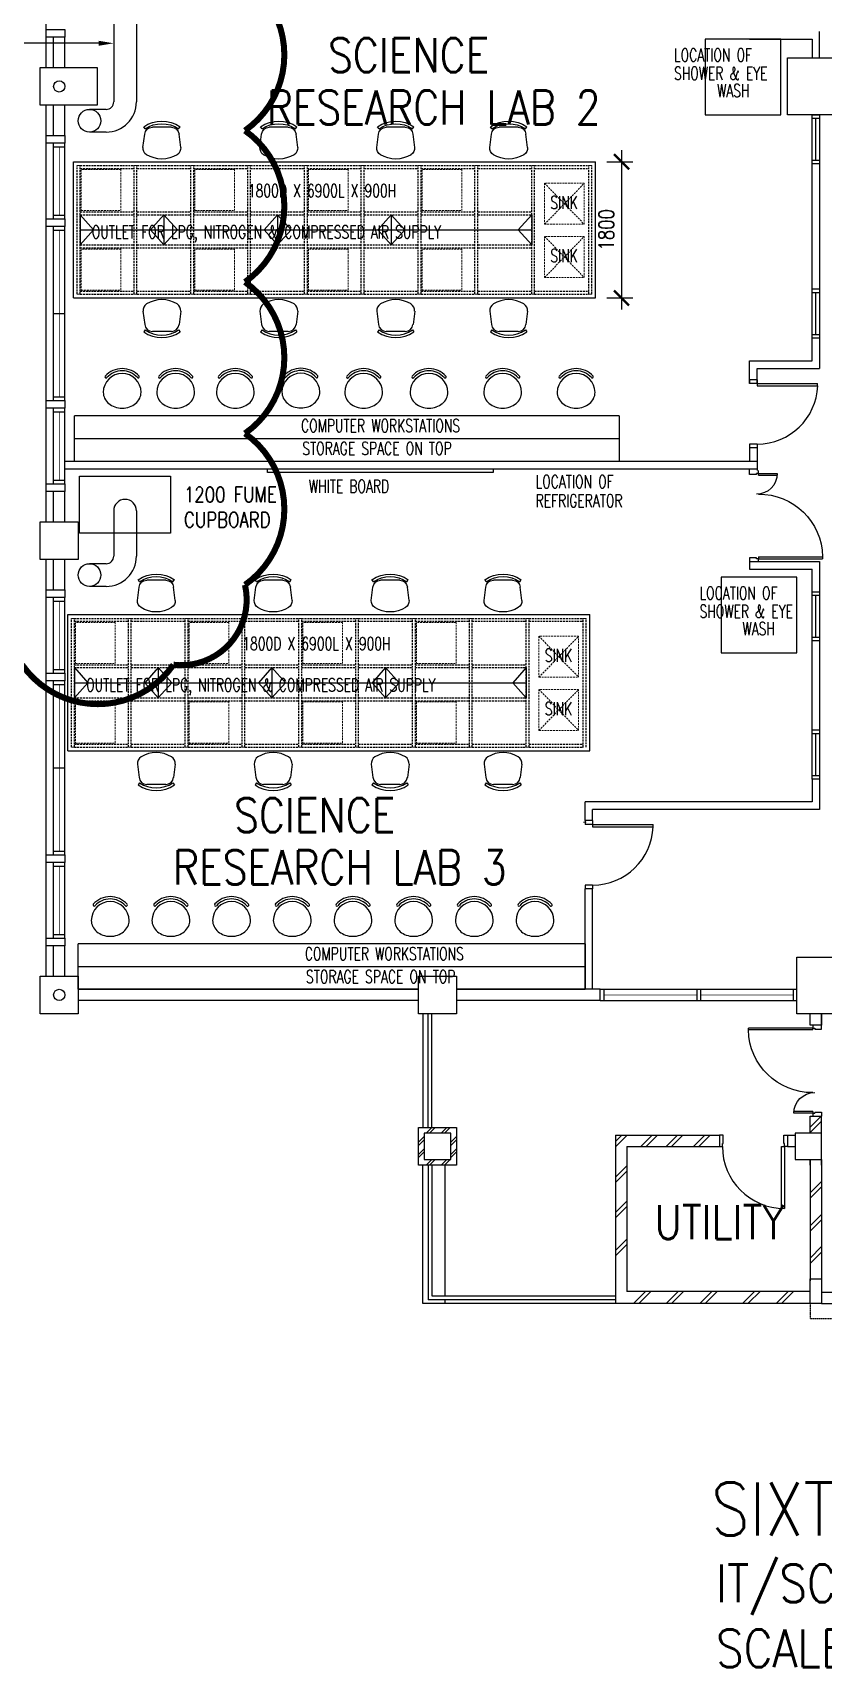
# Model space of a CAD drawing. Extents: x 2687779 to 2997471, y -863049 to -631414.
# Drawn here: x 2756865 to 2767315, y -702488 to -680899 of the extents above; entities that cross this region are included whole.
import ezdxf

# ---------------------------------------------------------------- set-up
doc = ezdxf.new("R2010")
doc.units = 0
doc.header["$LTSCALE"] = 10
doc.header["$MEASUREMENT"] = 0
doc.header["$PDMODE"] = 34
doc.linetypes.add('HIDDEN', pattern=[0.375, 0.25, -0.125])
doc.linetypes.add('HIDDEN2', pattern=[0.1875, 0.125, -0.0625])
doc.layers.get('0').update_dxf_attribs({"linetype": 'CONTINUOUS'})
doc.layers.get('DEFPOINTS').update_dxf_attribs({"linetype": 'CONTINUOUS'})
for name, color, linetype in [('BO', 7, 'CONTINUOUS'), ('COL', 3, 'CONTINUOUS'), ('DOOR', 5, 'CONTINUOUS'), ('DR', 7, 'CONTINUOUS'), ('extension', 1, 'CONTINUOUS'), ('FURN', 1, 'CONTINUOUS'), ('FURN1', 7, 'CONTINUOUS'), ('H', 1, 'CONTINUOUS'), ('hatch', 7, 'CONTINUOUS'), ('LINE', 7, 'CONTINUOUS'), ('partition', 7, 'CONTINUOUS'), ('rail', 1, 'CONTINUOUS'), ('RISERFUME', 1, 'CONTINUOUS'), ('RWDP', 145, 'CONTINUOUS'), ('stair', 7, 'CONTINUOUS'), ('T50', 3, 'CONTINUOUS'), ('WALL', 2, 'CONTINUOUS'), ('WIN', 5, 'CONTINUOUS')]:
    doc.layers.add(name, color=color, linetype=linetype)
doc.styles.add('DIMTEXT', font='romans.shx', dxfattribs={"width": 0.8, "height": 400})
doc.styles.add('ROMANS', font='romans.shx', dxfattribs={"width": 0.8, "height": 100})
doc.styles.get("Standard").update_dxf_attribs({"font": 'ROMANS.SHX'})
doc.dimstyles.new('STANDARD$0', dxfattribs={"dimscale": 0, "dimtxt": 8, "dimasz": 6, "dimexe": 1, "dimexo": 1, "dimgap": 3, "dimtad": 1, "dimdec": 0, "dimlfac": -1, "dimrnd": 1, "dimzin": 0, "dimdsep": 46, "dimtxsty": 'Standard', "dimcen": 0, "dimclrd": 5, "dimclre": 250, "dimadec": 0, "dimazin": 0, "dimtfac": 1, "dimtdec": 4, "dimtofl": 0, "dimtmove": 0, "dimatfit": 3, "dimfxl": 1, "dimtolj": 1, "dimtzin": 0, "dimarcsym": 0})

# ---------------------------------------------------------------- blocks, each defined once
blk = doc.blocks.new('FG')
at = {"layer": 'LINE', "linetype": 'Continuous'}
for points in [[(0, 0), (50, 0), (50, 100), (0, 100)], [(600, 0), (650, 0), (650, 100), (600, 100)]]:
    blk.add_lwpolyline(points, close=True, dxfattribs=at)
at = {"layer": 'LINE', "color": 5, "linetype": 'Continuous'}
for points in [[(600, 100), (50, 100)], [(50, 0), (600, 0)]]:
    blk.add_lwpolyline(points, dxfattribs=at)
at = {"layer": 'LINE', "color": 1, "linetype": 'Continuous'}
blk.add_lwpolyline([(50, 50), (600, 50)], dxfattribs=at)
blk = doc.blocks.new('D1200')
at = {"layer": 'DR', "color": 7}
for p, q in [((37, 115), (37, 965)), ((62, 115), (62, 965)), ((1138, 115), (1138, 364)), ((1163, 115), (1163, 365)), ((0, 115), (37, 115)), ((37, 115), (37, 90)), ((62, 115), (37, 115)), ((37, 90), (50, 90)), ((50, 90), (50, 0)), ((1138, 115), (1163, 115)), ((1150, 90), (1150, 0)), ((1150, 90), (1163, 90)), ((1163, 115), (1163, 90)), ((1163, 115), (1200, 115))]:
    blk.add_line(p, q, dxfattribs=at)
blk.add_arc((1163, 90), 275, 90, 180, dxfattribs=at)
at = {"layer": 'WIN', "color": 7}
for p, q in [((62, 965), (37, 965)), ((62, 965), (62, 965)), ((50, 0), (0, 0)), ((1150, 0), (1200, 0))]:
    blk.add_line(p, q, dxfattribs=at)
blk.add_arc((50, 125), 840, 359.3227, 89.147, dxfattribs=at)
blk = doc.blocks.new('D900')
at = {"layer": 'DOOR', "color": 7}
for p, q in [((50, 100), (50, 899)), ((80, 899), (50, 899)), ((80, 100), (80, 899)), ((0, 100), (0, 0)), ((0, 100), (50, 100)), ((0, 0), (50, 0)), ((50, 100), (50, 0)), ((50, 100), (80, 100)), ((850, 100), (850, 0)), ((850, 100), (900, 100)), ((850, 0), (900, 0)), ((900, 100), (900, 0))]:
    blk.add_line(p, q, dxfattribs=at)
blk.add_arc((50, 100), 800, 0, 87.8509, dxfattribs=at)
blk = doc.blocks.new('DR-900-B')
at = {"layer": 'DR'}
for p, q in [((0, 900), (-150, 900)), ((-150, 900), (-150, 860)), ((0, 850), (0, 900)), ((-150, 860), (-110, 860)), ((-110, 860), (-110, 850)), ((-110, 850), (0, 850)), ((-150, 40), (-970, 40)), ((-969, 80), (-150, 80)), ((-150, 80), (-150, 40)), ((-150, 40), (-110, 40)), ((-150, 0), (-150, 40)), ((0, 0), (-150, 0)), ((-110, 50), (0, 50)), ((-110, 40), (-110, 50)), ((0, 50), (0, 0))]:
    blk.add_line(p, q, dxfattribs=at)
blk.add_arc((-150, 40), 820, 90, 180, dxfattribs=at)
blk = doc.blocks.new('_ARCHTICK')
at = {"color": 0, "linetype": 'ByBlock', "const_width": 0.15}
blk.add_lwpolyline([(-0.5, -0.5), (0.5, 0.5)], dxfattribs=at)
blk = doc.blocks.new('*D414')
at = {"layer": 'DEFPOINTS', "color": 0, "linetype": 'Continuous', "transparency": 16777216}
for p in [(2764304, -682603), (2764304, -684403), (2764648, -684403)]:
    blk.add_point(p, dxfattribs=at)
at = {"layer": 'FURN', "color": 7, "linetype": 'Continuous', "lineweight": -2, "transparency": 16777216}
for p, q in [((2764454, -682603), (2764798, -682603)), ((2764648, -682453), (2764648, -684553)), ((2764454, -684403), (2764798, -684403))]:
    blk.add_line(p, q, dxfattribs=at)
at = {"layer": 'FURN', "color": 7, "linetype": 'Continuous', "lineweight": -2, "transparency": 16777216, "xscale": 200, "yscale": 200, "zscale": 200}
for p, rotation in [((2764648, -682603), 90), ((2764648, -684403), 270)]:
    blk.add_blockref('_ARCHTICK', p, dxfattribs=dict(at, rotation=rotation))
at = {"layer": 'FURN', "color": 7, "linetype": 'Continuous', "transparency": 16777216, "insert": (2764448, -683503), "char_height": 200, "attachment_point": 5, "rotation": 90, "style": 'ROMANS'}
blk.add_mtext('\\A1;1800', dxfattribs=at)
blk = doc.blocks.new('CHAIR11')
at = {"layer": 'FURN', "color": 1}
for p, q in [((-676, 492), (-653, 318)), ((-176, 492), (-198, 318)), ((-647, 246), (-666, 218)), ((-300, 225), (-552, 225)), ((-205, 246), (-186, 218))]:
    blk.add_line(p, q, dxfattribs=at)
for centre, radius, start, end in [((-574, 501), 102, 121.593, 184.9697), ((-426, 260), 385, 58.407, 121.593), ((-278, 501), 102, 355.0303, 58.407), ((-426, 569), 425, 235.6197, 304.3803), ((-552, 327), 102, 184.9697, 270), ((-426, 569), 391, 235.6197, 304.3803), ((-300, 327), 102, 270, 355.0303)]:
    blk.add_arc(centre, radius, start, end, dxfattribs=at)
blk = doc.blocks.new('CHAIR10')
at = {"layer": 'FURN1', "color": 1}
for centre, radius, start, end in [((-487, 712), 252, 140.136, 160.9198), ((-515, 735), 216, 116.3827, 140.136), ((-533, 772), 175, 90, 116.3827), ((-533, 697), 250, 270, 90), ((-328, 909), 15, 48.1599, 228.1599), ((-518, 697), 270, 311.8401, 48.1599), ((-518, 697), 300, 311.8401, 48.1599), ((-443, 697), 299, 160.9198, 180), ((-443, 697), 299, 180, 199.0802), ((-487, 682), 252, 199.0802, 219.864), ((-515, 658), 216, 219.864, 243.6173), ((-533, 622), 175, 243.6173, 270), ((-328, 485), 15, 131.8401, 311.8401)]:
    blk.add_arc(centre, radius, start, end, dxfattribs=at)

msp = doc.modelspace()

# ---------------------------------------------------------------- linework, layer by layer
at = {"color": 9}
for p, q in [((2757041.3, -681358.2), (2757041.3, -675858.2)), ((2757041.3, -687358.2), (2757041.3, -681858.2)), ((2757041.3, -693358.2), (2757041.3, -687858.2))]:
    msp.add_line(p, q, dxfattribs=at)
at = {"linetype": 'Continuous'}
for p, q in [((2766341.3, -680983.2), (2767166.3, -680983.2)), ((2766341.3, -685233.2), (2767166.3, -685233.2)), ((2766341.3, -685533.2), (2766341.3, -685233.2)), ((2766441.3, -685333.2), (2767266.3, -685333.2)), ((2766441.3, -685533.2), (2766441.3, -685333.2)), ((2766341.3, -687883.2), (2767266.3, -687883.2)), ((2766341.3, -687883.2), (2766341.3, -687983.2)), ((2766341.3, -687983.2), (2767166.3, -687983.2)), ((2764641.3, -697683.2), (2762023.3, -697683.2))]:
    msp.add_line(p, q, dxfattribs=at)
at = {"color": 153}
for p, q in [((2762316.3, -697583.2), (2762316.3, -695858.2)), ((2762316.3, -697683.2), (2762316.3, -697633.2))]:
    msp.add_line(p, q, dxfattribs=at)
at = {"layer": 'COL'}
for points in [[(2766841.3, -681233.2), (2767591.3, -681233.2), (2767591.3, -681983.2), (2766841.3, -681983.2)], [(2756966.3, -681358.2), (2757716.3, -681358.2), (2757716.3, -681858.2), (2756966.3, -681858.2)], [(2756966.3, -687358.2), (2757466.3, -687358.2), (2757466.3, -687858.2), (2756966.3, -687858.2)], [(2766966.3, -693108.2), (2767466.3, -693108.2), (2767466.3, -693858.2), (2766966.3, -693858.2)], [(2756966.3, -693358.2), (2757466.3, -693358.2), (2757466.3, -693858.2), (2756966.3, -693858.2)], [(2761966.3, -693358.2), (2762466.3, -693358.2), (2762466.3, -693858.2), (2761966.3, -693858.2)], [(2762391.3, -695433.2), (2762041.3, -695433.2), (2762041.3, -695783.2), (2762391.3, -695783.2)], [(2767291.3, -695433.2), (2766941.3, -695433.2), (2766941.3, -695783.2), (2767291.3, -695783.2)], [(2767141.3, -697358.2), (2767291.3, -697358.2), (2767291.3, -697683.2), (2767141.3, -697683.2)]]:
    msp.add_lwpolyline(points, close=True, dxfattribs=at)
at = {"layer": 'COL', "color": 2}
msp.add_lwpolyline([(2761966.3, -695358.2), (2762466.3, -695358.2), (2762466.3, -695858.2), (2761966.3, -695858.2)], close=True, dxfattribs=at)
at = {"layer": 'DR'}
for p, q in [((2767166.3, -690758.2), (2767166.3, -691058.2)), ((2767266.3, -690758.2), (2767266.3, -691158.2)), ((2767166.3, -691058.2), (2764166.3, -691058.2)), ((2767266.3, -691158.2), (2764266.3, -691158.2))]:
    msp.add_line(p, q, dxfattribs=at)
at = {"layer": 'extension', "linetype": 'HIDDEN'}
for p, q in [((2767141.3, -697683.2), (2767141.3, -697883.2)), ((2767141.3, -697883.2), (2774685.5, -697883.2))]:
    msp.add_line(p, q, dxfattribs=at)
at = {"layer": 'FURN', "color": 10, "linetype": 'Continuous'}
for p, q in [((2757936, -680375.1), (2757936, -681812.1)), ((2758236, -680375.1), (2758236, -681812.1, 0)), ((2757736, -681039, 0), (2754544, -681039, 0)), ((2757836, -681912.1), (2757616.3, -681912.1)), ((2757836, -682212.1, 0), (2757616.3, -682212.1))]:
    msp.add_line(p, q, dxfattribs=at)
at = {"layer": 'FURN', "linetype": 'Continuous'}
for p, q in [((2766753.8, -680983.2), (2765753.8, -680983.2)), ((2765753.8, -680983.2), (2765753.8, -681983.2)), ((2766753.8, -681983.2), (2766753.8, -680983.2)), ((2765753.8, -681983.2), (2766753.8, -681983.2)), ((2757492, -683303.1), (2757670.2, -683503.1)), ((2757492, -683303.1), (2757492, -683703.1)), ((2757492, -683703.1), (2757670.2, -683503.1)), ((2757492, -683503.1), (2763462, -683503.1)), ((2758599.5, -683303.1), (2758421.2, -683503.1)), ((2758599.5, -683703.1), (2758421.2, -683503.1)), ((2758599.5, -683303.1), (2758777.8, -683503.1)), ((2758599.5, -683303.1), (2758599.5, -683703.1)), ((2758599.5, -683703.1), (2758777.8, -683503.1)), ((2760101.5, -683303.1), (2759923.2, -683503.1)), ((2760101.5, -683703.1), (2759923.2, -683503.1)), ((2760101.5, -683303.1), (2760279.8, -683503.1)), ((2760101.5, -683303.1), (2760101.5, -683703.1)), ((2760101.5, -683703.1), (2760279.8, -683503.1)), ((2761603.5, -683303.1), (2761425.2, -683503.1)), ((2761603.5, -683703.1), (2761425.2, -683503.1)), ((2761603.5, -683303.1), (2761781.8, -683503.1)), ((2761603.5, -683303.1), (2761603.5, -683703.1)), ((2761603.5, -683703.1), (2761781.8, -683503.1)), ((2763462, -683303.1), (2763283.8, -683503.1)), ((2763462, -683703.1), (2763283.8, -683503.1)), ((2763462, -683303.1), (2763462, -683703.1)), ((2758616.3, -685958.2), (2757416.3, -685958.2)), ((2757416.3, -686558.2), (2757416.3, -685958.2)), ((2759816.3, -685958.2), (2758616.3, -685958.2)), ((2761016.3, -685958.2), (2759816.3, -685958.2)), ((2762216.3, -685958.2), (2761016.3, -685958.2)), ((2763416.3, -685958.2), (2762216.3, -685958.2)), ((2764616.3, -685958.2), (2763416.3, -685958.2)), ((2764616.3, -685958.2), (2764616.3, -686558.2)), ((2757416.3, -686258.2), (2764616.3, -686258.2)), ((2757416.3, -686558.2), (2758616.3, -686558.2)), ((2758616.3, -686558.2), (2759816.3, -686558.2)), ((2759816.3, -686558.2), (2761016.3, -686558.2)), ((2761016.3, -686558.2), (2762216.3, -686558.2)), ((2762216.3, -686558.2), (2763416.3, -686558.2)), ((2763416.3, -686558.2), (2764616.3, -686558.2)), ((2766966.3, -688089.2), (2765966.3, -688089.2)), ((2765966.3, -688089.2), (2765966.3, -689089.2)), ((2766966.3, -689089.2), (2766966.3, -688089.2)), ((2765966.3, -689089.2), (2766966.3, -689089.2)), ((2757417.8, -689285.1), (2757596, -689485.1)), ((2757417.8, -689285.1), (2757417.8, -689685.1)), ((2758525.3, -689285.1), (2758347, -689485.1)), ((2758525.3, -689285.1), (2758703.5, -689485.1)), ((2758525.3, -689285.1), (2758525.3, -689685.1)), ((2760027.3, -689285.1), (2759849, -689485.1)), ((2760027.3, -689285.1), (2760205.5, -689485.1)), ((2760027.3, -689285.1), (2760027.3, -689685.1)), ((2761529.3, -689285.1), (2761351, -689485.1)), ((2761529.3, -689285.1), (2761707.5, -689485.1)), ((2761529.3, -689285.1), (2761529.3, -689685.1)), ((2763387.8, -689285.1), (2763209.5, -689485.1)), ((2763387.8, -689285.1), (2763387.8, -689685.1)), ((2757417.8, -689685.1), (2757596, -689485.1)), ((2757417.8, -689485.1), (2763387.8, -689485.1)), ((2758525.3, -689685.1), (2758347, -689485.1)), ((2758525.3, -689685.1), (2758703.5, -689485.1)), ((2760027.3, -689685.1), (2759849, -689485.1)), ((2760027.3, -689685.1), (2760205.5, -689485.1)), ((2761529.3, -689685.1), (2761351, -689485.1)), ((2761529.3, -689685.1), (2761707.5, -689485.1)), ((2763387.8, -689685.1), (2763209.5, -689485.1)), ((2758666.3, -692933.2), (2757466.3, -692933.2)), ((2757466.3, -693533.2), (2757466.3, -692933.2)), ((2759866.3, -692933.2), (2758666.3, -692933.2)), ((2761066.3, -692933.2), (2759866.3, -692933.2)), ((2762266.3, -692933.2), (2761066.3, -692933.2)), ((2764166.3, -692933.2), (2762266.3, -692933.2)), ((2764166.3, -692933.2), (2764166.3, -693533.2)), ((2757466.3, -693233.2), (2764166.3, -693233.2)), ((2757466.3, -693533.2), (2758666.3, -693533.2)), ((2758666.3, -693533.2), (2759866.3, -693533.2)), ((2759866.3, -693533.2), (2761066.3, -693533.2)), ((2761066.3, -693533.2), (2761966.3, -693533.2)), ((2762466.3, -693533.2), (2764166.3, -693533.2))]:
    msp.add_line(p, q, dxfattribs=at)
at = {"layer": 'FURN'}
for p, q in [((2757404, -682603.1), (2764304, -682603.1)), ((2757404, -684403.1), (2757404, -682603.1)), ((2764304, -684403.1), (2764304, -682603.1)), ((2757404, -684403.1), (2764304, -684403.1)), ((2757329.8, -688585.1), (2764229.8, -688585.1)), ((2757329.8, -690385.1), (2757329.8, -688585.1)), ((2764229.8, -690385.1), (2764229.8, -688585.1)), ((2757329.8, -690385.1), (2764229.8, -690385.1))]:
    msp.add_line(p, q, dxfattribs=at)
at = {"layer": 'FURN', "color": 8, "linetype": 'HIDDEN', "ltscale": 10}
for p, q in [((2757454, -684353.1), (2757454, -682653.1)), ((2757492, -684353.1), (2757492, -682653.1)), ((2757492, -682653.1), (2758205, -682653.1)), ((2757492, -682691.1), (2758205, -682691.1)), ((2758205, -684353.1), (2758205, -682653.1)), ((2758243, -682653.1), (2758956, -682653.1)), ((2758243, -684353.1), (2758243, -682653.1)), ((2758243, -682691.1), (2758956, -682691.1)), ((2758956, -684353.1), (2758956, -682653.1)), ((2758994, -684353.1), (2758994, -682653.1)), ((2758994, -682653.1), (2759707, -682653.1)), ((2758994, -682691.1), (2759707, -682691.1)), ((2759707, -684353.1), (2759707, -682653.1)), ((2759745, -682653.1), (2760458, -682653.1)), ((2759745, -684353.1), (2759745, -682653.1)), ((2759745, -682691.1), (2760458, -682691.1)), ((2760458, -684353.1), (2760458, -682653.1)), ((2760496, -684353.1), (2760496, -682653.1)), ((2760496, -682653.1), (2761209, -682653.1)), ((2760496, -682691.1), (2761209, -682691.1)), ((2761209, -684353.1), (2761209, -682653.1)), ((2761247, -684353.1), (2761247, -682653.1)), ((2761247, -682653.1), (2761960, -682653.1)), ((2761247, -682691.1), (2761960, -682691.1)), ((2761960, -684353.1), (2761960, -682653.1)), ((2761998, -682653.1), (2762711, -682653.1)), ((2761998, -684353.1), (2761998, -682653.1)), ((2761998, -682691.1), (2762711, -682691.1)), ((2762711, -684353.1), (2762711, -682653.1)), ((2762749, -684353.1), (2762749, -682653.1)), ((2762749, -682653.1), (2763462, -682653.1)), ((2762749, -682691.1), (2763462, -682691.1)), ((2763462, -684353.1), (2763462, -682653.1)), ((2763500, -684353.1), (2763500, -682653.1)), ((2763500, -682653.1), (2764216, -682653.1)), ((2763500, -682691.1), (2764216, -682691.1)), ((2764216, -684353.1), (2764216, -682653.1)), ((2764254, -684353.1), (2764254, -682653.1)), ((2757492, -683265.1), (2758205, -683265.1)), ((2758243, -683265.1), (2758956, -683265.1)), ((2758994, -683265.1), (2759707, -683265.1)), ((2759745, -683265.1), (2760458, -683265.1)), ((2760496, -683265.1), (2761209, -683265.1)), ((2761247, -683265.1), (2761960, -683265.1)), ((2761998, -683265.1), (2762711, -683265.1)), ((2762749, -683265.1), (2763462, -683265.1)), ((2757492, -683303.1), (2758205, -683303.1)), ((2758243, -683303.1), (2758956, -683303.1)), ((2758994, -683303.1), (2759707, -683303.1)), ((2759745, -683303.1), (2760458, -683303.1)), ((2760496, -683303.1), (2761209, -683303.1)), ((2761247, -683303.1), (2761960, -683303.1)), ((2761998, -683303.1), (2762711, -683303.1)), ((2762749, -683303.1), (2763462, -683303.1)), ((2757492, -683703.1), (2758205, -683703.1)), ((2758243, -683703.1), (2758956, -683703.1)), ((2758994, -683703.1), (2759707, -683703.1)), ((2759745, -683703.1), (2760458, -683703.1)), ((2760496, -683703.1), (2761209, -683703.1)), ((2761247, -683703.1), (2761960, -683703.1)), ((2761998, -683703.1), (2762711, -683703.1)), ((2762749, -683703.1), (2763462, -683703.1)), ((2757492, -683741.1), (2758205, -683741.1)), ((2758243, -683741.1), (2758956, -683741.1)), ((2758994, -683741.1), (2759707, -683741.1)), ((2759745, -683741.1), (2760458, -683741.1)), ((2760496, -683741.1), (2761209, -683741.1)), ((2761247, -683741.1), (2761960, -683741.1)), ((2761998, -683741.1), (2762711, -683741.1)), ((2762749, -683741.1), (2763462, -683741.1)), ((2757492, -684315.1), (2758205, -684315.1)), ((2757492, -684353.1), (2758205, -684353.1)), ((2758243, -684315.1), (2758956, -684315.1)), ((2758243, -684353.1), (2758956, -684353.1)), ((2758994, -684315.1), (2759707, -684315.1)), ((2758994, -684353.1), (2759707, -684353.1)), ((2759745, -684315.1), (2760458, -684315.1)), ((2759745, -684353.1), (2760458, -684353.1)), ((2760496, -684315.1), (2761209, -684315.1)), ((2760496, -684353.1), (2761209, -684353.1)), ((2761247, -684315.1), (2761960, -684315.1)), ((2761247, -684353.1), (2761960, -684353.1)), ((2761998, -684315.1), (2762711, -684315.1)), ((2761998, -684353.1), (2762711, -684353.1)), ((2762749, -684315.1), (2763462, -684315.1)), ((2762749, -684353.1), (2763462, -684353.1)), ((2763500, -684315.1), (2764216, -684315.1)), ((2763500, -684353.1), (2764216, -684353.1)), ((2757379.8, -690335.1), (2757379.8, -688635.1)), ((2757417.8, -690335.1), (2757417.8, -688635.1)), ((2757417.8, -688635.1), (2758130.8, -688635.1)), ((2757417.8, -688673.1), (2758130.8, -688673.1)), ((2758130.8, -690335.1), (2758130.8, -688635.1)), ((2758168.8, -688635.1), (2758881.8, -688635.1)), ((2758168.8, -690335.1), (2758168.8, -688635.1)), ((2758168.8, -688673.1), (2758881.8, -688673.1)), ((2758881.8, -690335.1), (2758881.8, -688635.1)), ((2758919.8, -690335.1), (2758919.8, -688635.1)), ((2758919.8, -688635.1), (2759632.8, -688635.1)), ((2758919.8, -688673.1), (2759632.8, -688673.1)), ((2759632.8, -690335.1), (2759632.8, -688635.1)), ((2759670.8, -688635.1), (2760383.8, -688635.1)), ((2759670.8, -690335.1), (2759670.8, -688635.1)), ((2759670.8, -688673.1), (2760383.8, -688673.1)), ((2760383.8, -690335.1), (2760383.8, -688635.1)), ((2760421.8, -690335.1), (2760421.8, -688635.1)), ((2760421.8, -688635.1), (2761134.8, -688635.1)), ((2760421.8, -688673.1), (2761134.8, -688673.1)), ((2761134.8, -690335.1), (2761134.8, -688635.1)), ((2761172.8, -690335.1), (2761172.8, -688635.1)), ((2761172.8, -688635.1), (2761885.8, -688635.1)), ((2761172.8, -688673.1), (2761885.8, -688673.1)), ((2761885.8, -690335.1), (2761885.8, -688635.1)), ((2761923.8, -688635.1), (2762636.8, -688635.1)), ((2761923.8, -690335.1), (2761923.8, -688635.1)), ((2761923.8, -688673.1), (2762636.8, -688673.1)), ((2762636.8, -690335.1), (2762636.8, -688635.1)), ((2762674.8, -690335.1), (2762674.8, -688635.1)), ((2762674.8, -688635.1), (2763387.8, -688635.1)), ((2762674.8, -688673.1), (2763387.8, -688673.1)), ((2763387.8, -690335.1), (2763387.8, -688635.1)), ((2763425.8, -690335.1), (2763425.8, -688635.1)), ((2763425.8, -688635.1), (2764141.8, -688635.1)), ((2763425.8, -688673.1), (2764141.8, -688673.1)), ((2764141.8, -690335.1), (2764141.8, -688635.1)), ((2764179.8, -690335.1), (2764179.8, -688635.1)), ((2757417.8, -689247.1), (2758130.8, -689247.1)), ((2757417.8, -689285.1), (2758130.8, -689285.1)), ((2758168.8, -689247.1), (2758881.8, -689247.1)), ((2758168.8, -689285.1), (2758881.8, -689285.1)), ((2758919.8, -689247.1), (2759632.8, -689247.1)), ((2758919.8, -689285.1), (2759632.8, -689285.1)), ((2759670.8, -689247.1), (2760383.8, -689247.1)), ((2759670.8, -689285.1), (2760383.8, -689285.1)), ((2760421.8, -689247.1), (2761134.8, -689247.1)), ((2760421.8, -689285.1), (2761134.8, -689285.1)), ((2761172.8, -689247.1), (2761885.8, -689247.1)), ((2761172.8, -689285.1), (2761885.8, -689285.1)), ((2761923.8, -689247.1), (2762636.8, -689247.1)), ((2761923.8, -689285.1), (2762636.8, -689285.1)), ((2762674.8, -689247.1), (2763387.8, -689247.1)), ((2762674.8, -689285.1), (2763387.8, -689285.1)), ((2757417.8, -689685.1), (2758130.8, -689685.1)), ((2757417.8, -689723.1), (2758130.8, -689723.1)), ((2758168.8, -689685.1), (2758881.8, -689685.1)), ((2758168.8, -689723.1), (2758881.8, -689723.1)), ((2758919.8, -689685.1), (2759632.8, -689685.1)), ((2758919.8, -689723.1), (2759632.8, -689723.1)), ((2759670.8, -689685.1), (2760383.8, -689685.1)), ((2759670.8, -689723.1), (2760383.8, -689723.1)), ((2760421.8, -689685.1), (2761134.8, -689685.1)), ((2760421.8, -689723.1), (2761134.8, -689723.1)), ((2761172.8, -689685.1), (2761885.8, -689685.1)), ((2761172.8, -689723.1), (2761885.8, -689723.1)), ((2761923.8, -689685.1), (2762636.8, -689685.1)), ((2761923.8, -689723.1), (2762636.8, -689723.1)), ((2762674.8, -689685.1), (2763387.8, -689685.1)), ((2762674.8, -689723.1), (2763387.8, -689723.1)), ((2757417.8, -690297.1), (2758130.8, -690297.1)), ((2757417.8, -690335.1), (2758130.8, -690335.1)), ((2758168.8, -690297.1), (2758881.8, -690297.1)), ((2758168.8, -690335.1), (2758881.8, -690335.1)), ((2758919.8, -690297.1), (2759632.8, -690297.1)), ((2758919.8, -690335.1), (2759632.8, -690335.1)), ((2759670.8, -690297.1), (2760383.8, -690297.1)), ((2759670.8, -690335.1), (2760383.8, -690335.1)), ((2760421.8, -690297.1), (2761134.8, -690297.1)), ((2760421.8, -690335.1), (2761134.8, -690335.1)), ((2761172.8, -690297.1), (2761885.8, -690297.1)), ((2761172.8, -690335.1), (2761885.8, -690335.1)), ((2761923.8, -690297.1), (2762636.8, -690297.1)), ((2761923.8, -690335.1), (2762636.8, -690335.1)), ((2762674.8, -690297.1), (2763387.8, -690297.1)), ((2762674.8, -690335.1), (2763387.8, -690335.1)), ((2763425.8, -690297.1), (2764141.8, -690297.1)), ((2763425.8, -690335.1), (2764141.8, -690335.1))]:
    msp.add_line(p, q, dxfattribs=at)
at = {"layer": 'FURN', "color": 8, "linetype": 'HIDDEN2', "lineweight": 0, "ltscale": 5}
for p, q in [((2757454, -682653.1), (2757492, -682653.1)), ((2758205, -682653.1), (2758243, -682653.1)), ((2758956, -682653.1), (2758994, -682653.1)), ((2759707, -682653.1), (2759745, -682653.1)), ((2760458, -682653.1), (2760496, -682653.1)), ((2761209, -682653.1), (2761247, -682653.1)), ((2761960, -682653.1), (2761998, -682653.1)), ((2762711, -682653.1), (2762749, -682653.1)), ((2763462, -682653.1), (2763500, -682653.1)), ((2764254, -682653.1), (2764216, -682653.1)), ((2757454, -684353.1), (2757492, -684353.1)), ((2758205, -684353.1), (2758243, -684353.1)), ((2758956, -684353.1), (2758994, -684353.1)), ((2759707, -684353.1), (2759745, -684353.1)), ((2760458, -684353.1), (2760496, -684353.1)), ((2761209, -684353.1), (2761247, -684353.1)), ((2761960, -684353.1), (2761998, -684353.1)), ((2762711, -684353.1), (2762749, -684353.1)), ((2763462, -684353.1), (2763500, -684353.1)), ((2764254, -684353.1), (2764216, -684353.1)), ((2757379.8, -688635.1), (2757417.8, -688635.1)), ((2758130.8, -688635.1), (2758168.8, -688635.1)), ((2758881.8, -688635.1), (2758919.8, -688635.1)), ((2759632.8, -688635.1), (2759670.8, -688635.1)), ((2760383.8, -688635.1), (2760421.8, -688635.1)), ((2761134.8, -688635.1), (2761172.8, -688635.1)), ((2761885.8, -688635.1), (2761923.8, -688635.1)), ((2762636.8, -688635.1), (2762674.8, -688635.1)), ((2763387.8, -688635.1), (2763425.8, -688635.1)), ((2764179.8, -688635.1), (2764141.8, -688635.1)), ((2757379.8, -690335.1), (2757417.8, -690335.1)), ((2758130.8, -690335.1), (2758168.8, -690335.1)), ((2758881.8, -690335.1), (2758919.8, -690335.1)), ((2759632.8, -690335.1), (2759670.8, -690335.1)), ((2760383.8, -690335.1), (2760421.8, -690335.1)), ((2761134.8, -690335.1), (2761172.8, -690335.1)), ((2761885.8, -690335.1), (2761923.8, -690335.1)), ((2762636.8, -690335.1), (2762674.8, -690335.1)), ((2763387.8, -690335.1), (2763425.8, -690335.1)), ((2764179.8, -691328.1), (2764141.8, -691328.1))]:
    msp.add_line(p, q, dxfattribs=at)
at = {"layer": 'FURN', "color": 8, "linetype": 'HIDDEN2', "lineweight": 0, "ltscale": 20}
for p, q in [((2763629.8, -683430.3), (2764155.2, -682887.9)), ((2763629.8, -682887.9), (2764155.2, -683430.3)), ((2763629.8, -684133.2), (2764155.2, -683590.7)), ((2763629.8, -683590.7), (2764155.2, -684133.2)), ((2763555.6, -689412.3), (2764081, -688869.9)), ((2763555.6, -688869.9), (2764081, -689412.3)), ((2763555.6, -690115.2), (2764081, -689572.7)), ((2763555.6, -689572.7), (2764081, -690115.2))]:
    msp.add_line(p, q, dxfattribs=at)
for points in [[(2757506, -682706.4), (2757506, -683248.9), (2758031.3, -683248.9), (2758031.3, -682706.4)], [(2759008, -682706.4), (2759008, -683248.9), (2759533.3, -683248.9), (2759533.3, -682706.4)], [(2760510, -682706.4), (2760510, -683248.9), (2761035.3, -683248.9), (2761035.3, -682706.4)], [(2762012, -682706.4), (2762012, -683248.9), (2762537.3, -683248.9), (2762537.3, -682706.4)], [(2763629.8, -682887.9), (2763629.8, -683430.3), (2764155.2, -683430.3), (2764155.2, -682887.9)], [(2763629.8, -683590.7), (2763629.8, -684133.2), (2764155.2, -684133.2), (2764155.2, -683590.7)], [(2757506, -683756.4), (2757506, -684298.9), (2758031.3, -684298.9), (2758031.3, -683756.4)], [(2759008, -683756.4), (2759008, -684298.9), (2759533.3, -684298.9), (2759533.3, -683756.4)], [(2760510, -683756.4), (2760510, -684298.9), (2761035.3, -684298.9), (2761035.3, -683756.4)], [(2762012, -683756.4), (2762012, -684298.9), (2762537.3, -684298.9), (2762537.3, -683756.4)], [(2757431.8, -688688.4), (2757431.8, -689230.9), (2757957.1, -689230.9), (2757957.1, -688688.4)], [(2758933.8, -688688.4), (2758933.8, -689230.9), (2759459.1, -689230.9), (2759459.1, -688688.4)], [(2760435.8, -688688.4), (2760435.8, -689230.9), (2760961.1, -689230.9), (2760961.1, -688688.4)], [(2761937.8, -688688.4), (2761937.8, -689230.9), (2762463.1, -689230.9), (2762463.1, -688688.4)], [(2763555.6, -688869.9), (2763555.6, -689412.3), (2764081, -689412.3), (2764081, -688869.9)], [(2757431.8, -689738.4), (2757431.8, -690280.9), (2757957.1, -690280.9), (2757957.1, -689738.4)], [(2758933.8, -689738.4), (2758933.8, -690280.9), (2759459.1, -690280.9), (2759459.1, -689738.4)], [(2760435.8, -689738.4), (2760435.8, -690280.9), (2760961.1, -690280.9), (2760961.1, -689738.4)], [(2761937.8, -689738.4), (2761937.8, -690280.9), (2762463.1, -690280.9), (2762463.1, -689738.4)], [(2763555.6, -689572.7), (2763555.6, -690115.2), (2764081, -690115.2), (2764081, -689572.7)]]:
    msp.add_lwpolyline(points, close=True, dxfattribs=at)
at = {"layer": 'FURN'}
msp.add_lwpolyline([(2759967.1, -686708.2), (2759967.1, -686658.2), (2762950.1, -686658.2), (2762950.1, -686708.2)], close=True, dxfattribs=at)
at = {"layer": 'FURN', "color": 10, "linetype": 'Continuous'}
msp.add_lwpolyline([(2758686, -687507.1), (2757486, -687507.1), (2757486, -686757.1), (2758686, -686757.1)], close=True, dxfattribs=at)
msp.add_circle((2757616.3, -682062.1), 150, dxfattribs=at)
for radius in [100, 400]:
    msp.add_arc((2757836, -681812.1, 0), radius, 270, 0, dxfattribs=at)
msp.add_solid([(2757736, -681005.7, 0), (2757736, -681072.3, 0), (2757936, -681039, 0)], dxfattribs=at)
at = {"layer": 'H'}
for p, q in [((2767291.3, -695206.2), (2767141.3, -695356.2)), ((2767291.3, -695276.9), (2767141.3, -695426.9)), ((2764650.6, -695458.2), (2764566.3, -695542.4)), ((2764721.3, -695458.2), (2764571.3, -695608.2)), ((2765051.4, -695458.2), (2764901.4, -695608.2)), ((2765122.1, -695458.2), (2764972.1, -695608.2)), ((2765386.6, -695458.2), (2765236.6, -695608.2)), ((2765457.3, -695458.2), (2765307.3, -695608.2)), ((2765748, -695458.2), (2765598, -695608.2)), ((2765818.7, -695458.2), (2765668.7, -695608.2)), ((2764716.3, -695865.5), (2764566.3, -696015.5)), ((2764716.3, -695936.2), (2764566.3, -696086.2)), ((2764716.3, -696331.8), (2764566.3, -696481.8)), ((2764716.3, -696402.5), (2764566.3, -696552.5)), ((2764716.3, -696834.5), (2764566.3, -696984.5)), ((2764716.3, -696905.2), (2764566.3, -697055.2))]:
    msp.add_line(p, q, dxfattribs=at)
at = {"layer": 'hatch', "color": 1}
for p, q in [((2762065.7, -695433.2), (2762140.7, -695358.2)), ((2762108.3, -695433.2), (2762183.3, -695358.2)), ((2762265.7, -695433.2), (2762340.7, -695358.2)), ((2762308.3, -695433.2), (2762383.3, -695358.2)), ((2761966.3, -695553.4), (2762041.3, -695478.4)), ((2761966.3, -695596.1), (2762041.3, -695521.1)), ((2762391.3, -695553.4), (2762466.3, -695478.4)), ((2762391.3, -695596.1), (2762466.3, -695521.1)), ((2761966.3, -695714.4), (2762041.3, -695639.4)), ((2761966.3, -695757.1), (2762041.3, -695682.1)), ((2762065.7, -695858.2), (2762140.7, -695783.2)), ((2762108.3, -695858.2), (2762183.3, -695783.2)), ((2762265.7, -695858.2), (2762340.7, -695783.2)), ((2762308.3, -695858.2), (2762383.3, -695783.2)), ((2762391.3, -695714.4), (2762466.3, -695639.4)), ((2762391.3, -695757.1), (2762466.3, -695682.1)), ((2767141.3, -696219.9), (2767291.3, -696069.9)), ((2767141.3, -696291.6), (2767291.3, -696141.6)), ((2767141.3, -696657.6), (2767291.3, -696507.6)), ((2767141.3, -696729.2), (2767291.3, -696579.2)), ((2767141.3, -697082.6), (2767291.3, -696932.6)), ((2767141.3, -697154.2), (2767291.3, -697004.2)), ((2764813.9, -697673.2), (2764963.9, -697523.2)), ((2764885.5, -697673.2), (2765035.5, -697523.2)), ((2765246.9, -697673.2), (2765396.9, -697523.2)), ((2765318.5, -697673.2), (2765468.5, -697523.2)), ((2765690.7, -697673.2), (2765840.7, -697523.2)), ((2765762.3, -697673.2), (2765912.3, -697523.2)), ((2766256.7, -697673.2), (2766406.7, -697523.2)), ((2766328.3, -697673.2), (2766478.3, -697523.2)), ((2766700.5, -697673.2), (2766850.5, -697523.2)), ((2766772.2, -697673.2), (2766922.2, -697523.2))]:
    msp.add_line(p, q, dxfattribs=at)
at = {"layer": 'LINE', "linetype": 'Continuous'}
for p, q in [((2762023.3, -693858.2, 0), (2762023.3, -695358.2)), ((2762023.3, -697683.2, 0), (2762023.3, -695858.2, 0))]:
    msp.add_line(p, q, dxfattribs=at)
at = {"layer": 'partition', "linetype": 'Continuous'}
for p, q in [((2767266.3, -681233.2), (2767266.3, -680883.2)), ((2767266.3, -682633.2), (2767266.3, -684333.2)), ((2767266.3, -684883.2), (2767266.3, -685333.2)), ((2766341.3, -686383.2), (2766341.3, -686558.2)), ((2766441.3, -686383.2), (2766441.3, -686683.2)), ((2766341.3, -686683.2), (2766341.3, -686658.2)), ((2767266.3, -687883.2), (2767266.3, -688333.2)), ((2767266.3, -688883.2), (2767266.3, -690108.2)), ((2764166.3, -691306.3), (2764166.3, -691058.2)), ((2764266.3, -691306.3), (2764266.3, -691158.2)), ((2764166.3, -693533.2), (2764166.3, -692206.3)), ((2764266.3, -693533.2), (2764266.3, -692206.3)), ((2764366.3, -693683.2), (2764366.3, -693533.2))]:
    msp.add_line(p, q, dxfattribs=at)
at = {"layer": 'partition'}
for p, q in [((2757291.3, -686558.2), (2766441.3, -686558.2)), ((2757291.3, -686658.2), (2766441.3, -686658.2))]:
    msp.add_line(p, q, dxfattribs=at)
at = {"layer": 'rail', "color": 191}
for p, q in [((2762091.3, -695358.2), (2762091.3, -693858.2)), ((2762141.3, -695358.2), (2762141.3, -693858.2)), ((2762091.3, -695858.2), (2762091.3, -697633.2)), ((2762141.3, -695858.2), (2762141.3, -697583.2)), ((2764566.3, -697633.2), (2762091.3, -697633.2)), ((2762141.3, -697583.2), (2764566.3, -697583.2))]:
    msp.add_line(p, q, dxfattribs=at)
at = {"layer": 'RISERFUME', "color": 10, "linetype": 'Continuous'}
for p, q in [((2757936, -687213.1), (2757936, -687812.1)), ((2758236, -687213.1), (2758236, -687812.1, 0)), ((2757836, -687912.1), (2757616.3, -687912.1)), ((2757836, -688212.1, 0), (2757616.3, -688212.1))]:
    msp.add_line(p, q, dxfattribs=at)
at = {"layer": 'RISERFUME', "color": 3, "linetype": 'Continuous', "const_width": 80}
msp.add_lwpolyline([(2755466, -668397, -0.5205671), (2757466, -668397, -0.5205671), (2759466, -668397, -0.5205671), (2759670.8, -670192.2, -0.5205671), (2759670.8, -672192.2, -0.5205671), (2759670.8, -674192.2, -0.5205671), (2759670.8, -676192.2, -0.5205671), (2759670.8, -678192.2, -0.5205671), (2759670.8, -680192.2, -0.5205671), (2759670.8, -682192.2, -0.5205671), (2759670.8, -684192.2, -0.5205671), (2759670.8, -686192.2, -0.5205671), (2759670.8, -688192.2, -0.5205671), (2758725.7, -689247.1, -0.5205671), (2756725.7, -689247.1, -0.5205671)], format="xyb", dxfattribs=at)
at = {"layer": 'RISERFUME', "color": 10, "linetype": 'Continuous', "ltscale": 100}
msp.add_circle((2757616.3, -688062.1), 150, dxfattribs=at)
at = {"layer": 'RISERFUME', "color": 10, "linetype": 'Continuous'}
for centre, radius, start, end in [((2758086, -687213.1), 150, 0, 180), ((2757836, -687812.1, 0), 100, 270, 0), ((2757836, -687812.1, 0), 400, 270, 0)]:
    msp.add_arc(centre, radius, start, end, dxfattribs=at)
at = {"layer": 'RWDP', "color": 142, "linetype": 'Continuous'}
for centre in [(2757216.3, -681608.2), (2757216.3, -693608.2)]:
    msp.add_circle(centre, 75, dxfattribs=at)
at = {"layer": 'stair'}
for p, q in [((2767166.3, -680983.2), (2767166.3, -681233.2)), ((2767166.3, -684283.2), (2767166.3, -682633.2)), ((2767166.3, -685233.2), (2767166.3, -684883.2)), ((2767166.3, -688333.2), (2767166.3, -687983.2)), ((2767166.3, -690108.2), (2767166.3, -688883.2))]:
    msp.add_line(p, q, dxfattribs=at)
at = {"layer": 'WALL'}
for p, q in [((2757141.3, -681358.2), (2757141.3, -680958.2)), ((2757291.3, -681358.2), (2757291.3, -680958.2)), ((2757141.3, -682258.2), (2757141.3, -681858.2)), ((2757291.3, -682258.2), (2757291.3, -681858.2)), ((2757141.3, -687358.2), (2757141.3, -686958.2)), ((2757291.3, -687358.2), (2757291.3, -686958.2)), ((2757141.3, -688258.2), (2757141.3, -687858.2)), ((2757291.3, -688258.2), (2757291.3, -687858.2)), ((2757141.3, -693358.2), (2757141.3, -692958.2)), ((2757291.3, -693358.2), (2757291.3, -692958.2)), ((2761966.3, -693533.2), (2757466.3, -693533.2)), ((2764366.3, -693533.2), (2762466.3, -693533.2)), ((2761966.3, -693683.2), (2757466.3, -693683.2)), ((2764366.3, -693683.2), (2762466.3, -693683.2)), ((2767141.3, -694008.2), (2767141.3, -693858.2)), ((2767141.3, -694008.2), (2767141.3, -693858.2)), ((2767291.3, -693858.2), (2767291.3, -694008.2)), ((2767291.3, -694008.2), (2767291.3, -693858.2)), ((2767291.3, -693858.2), (2767291.3, -694008.2)), ((2767291.3, -694008.2), (2767291.3, -693858.2)), ((2767291.3, -694008.2), (2767141.3, -694008.2)), ((2767291.3, -694008.2), (2767141.3, -694008.2)), ((2767141.3, -695358.2), (2767141.3, -695208.2)), ((2767141.3, -695208.2), (2767291.3, -695208.2)), ((2767141.3, -695433.2), (2767141.3, -695208.2)), ((2767291.3, -695508.2), (2767291.3, -695206.2)), ((2767291.3, -695358.2), (2767291.3, -695208.2)), ((2764566.3, -695458.2), (2764566.3, -697683.2)), ((2764566.3, -695458.2), (2765941.3, -695458.2)), ((2766841.3, -695458.2), (2766941.3, -695458.2)), ((2764716.3, -695608.2), (2764716.3, -697523.2)), ((2764716.3, -695608.2), (2765941.3, -695608.2)), ((2766841.3, -695608.2), (2766941.3, -695608.2)), ((2767141.3, -695858.2), (2767141.3, -695783.2)), ((2767141.3, -695783.2), (2767141.3, -697383.2)), ((2767291.3, -695858.2), (2767291.3, -695783.2)), ((2767291.3, -695783.2), (2767291.3, -697383.2)), ((2767141.3, -697523.2), (2764716.3, -697523.2)), ((2767141.3, -697683.2), (2764566.3, -697683.2))]:
    msp.add_line(p, q, dxfattribs=at)
for points in [[(2757041.3, -680858.2), (2757291.3, -680858.2), (2757291.3, -680958.2), (2757041.3, -680958.2)], [(2757041.3, -682258.2), (2757291.3, -682258.2), (2757291.3, -682358.2), (2757041.3, -682358.2)], [(2757041.3, -683358.2), (2757291.3, -683358.2), (2757291.3, -683458.2), (2757041.3, -683458.2)], [(2757041.3, -685758.2), (2757291.3, -685758.2), (2757291.3, -685858.2), (2757041.3, -685858.2)], [(2757041.3, -686858.2), (2757291.3, -686858.2), (2757291.3, -686958.2), (2757041.3, -686958.2)], [(2757041.3, -688258.2), (2757291.3, -688258.2), (2757291.3, -688358.2), (2757041.3, -688358.2)], [(2757041.3, -689358.2), (2757291.3, -689358.2), (2757291.3, -689458.2), (2757041.3, -689458.2)], [(2757041.3, -691758.2), (2757291.3, -691758.2), (2757291.3, -691858.2), (2757041.3, -691858.2)], [(2757041.3, -692858.2), (2757291.3, -692858.2), (2757291.3, -692958.2), (2757041.3, -692958.2)]]:
    msp.add_lwpolyline(points, close=True, dxfattribs=at)
at = {"layer": 'WIN'}
for p, q in [((2757141.3, -683358.2), (2757141.3, -682358.2)), ((2757141.3, -682408.2), (2757291.3, -682408.2)), ((2757291.3, -683358.2), (2757291.3, -682358.2)), ((2757141.3, -683308.2), (2757291.3, -683308.2)), ((2757141.3, -685758.2), (2757141.3, -683458.2)), ((2757291.3, -685758.2), (2757291.3, -683458.2)), ((2757141.3, -683508.2), (2757291.3, -683508.2)), ((2757141.3, -684608.2), (2757291.3, -684608.2)), ((2757141.3, -685708.2), (2757291.3, -685708.2)), ((2757141.3, -686858.2), (2757141.3, -685858.2)), ((2757291.3, -686858.2), (2757291.3, -685858.2)), ((2757141.3, -685908.2), (2757291.3, -685908.2)), ((2757141.3, -686808.2), (2757291.3, -686808.2)), ((2757141.3, -689358.2), (2757141.3, -688358.2)), ((2757141.3, -688408.2), (2757291.3, -688408.2)), ((2757291.3, -689358.2), (2757291.3, -688358.2)), ((2757141.3, -689308.2), (2757291.3, -689308.2)), ((2757141.3, -691758.2), (2757141.3, -689458.2)), ((2757141.3, -689508.2), (2757291.3, -689508.2)), ((2757291.3, -691758.2), (2757291.3, -689458.2)), ((2757141.3, -690608.2), (2757291.3, -690608.2)), ((2757141.3, -691708.2), (2757291.3, -691708.2)), ((2757141.3, -692858.2), (2757141.3, -691858.2)), ((2757141.3, -691908.2), (2757291.3, -691908.2)), ((2757291.3, -692858.2), (2757291.3, -691858.2)), ((2757141.3, -692808.2), (2757291.3, -692808.2)), ((2764366.3, -693533.2), (2766966.3, -693533.2)), ((2764416.3, -693533.2), (2764416.3, -693683.2)), ((2765641.3, -693533.2), (2765641.3, -693683.2)), ((2765691.3, -693533.2), (2765691.3, -693683.2)), ((2766916.3, -693533.2), (2766916.3, -693683.2)), ((2764366.3, -693683.2), (2766966.3, -693683.2)), ((2767291.3, -697533.2), (2768791.3, -697533.2)), ((2767291.3, -697683.2), (2768791.3, -697683.2))]:
    msp.add_line(p, q, dxfattribs=at)
at = {"layer": 'WIN', "const_width": 10, "flags": 128}
for points in [[(2757216.3, -683308.2), (2757216.3, -682408.2)], [(2757216.3, -685708.2), (2757216.3, -683508.2)], [(2757216.3, -685908.2), (2757216.3, -686808.2)], [(2757216.3, -689308.2), (2757216.3, -688408.2)], [(2757216.3, -691708.2), (2757216.3, -689508.2)], [(2757216.3, -691908.2), (2757216.3, -692808.2)], [(2764416.3, -693608.2), (2765641.3, -693608.2)], [(2765691.3, -693608.2), (2766916.3, -693608.2)]]:
    msp.add_lwpolyline(points, dxfattribs=at)

# ---------------------------------------------------------------- block references
at = {"linetype": 'Continuous', "xscale": -1, "rotation": 180}
for p in [(2758999, -681923.2), (2760544, -681923.2), (2762090, -681923.2), (2763582, -681923.2), (2758924.8, -687905.2), (2760469.8, -687905.2), (2762015.8, -687905.2), (2763507.8, -687905.2)]:
    msp.add_blockref('CHAIR11', p, dxfattribs=at)
at = {"linetype": 'Continuous'}
for p in [(2758999, -685070.1), (2760544, -685070.1), (2762090, -685070.1), (2763582, -685070.1), (2758924.8, -691052.1), (2760469.8, -691052.1), (2762015.8, -691052.1), (2763507.8, -691052.1)]:
    msp.add_blockref('CHAIR11', p, dxfattribs=at)
at = {"layer": 'BO', "linetype": 'Continuous', "rotation": 90}
for p in [(2758745, -685117), (2759451.9, -685117), (2760240.9, -685117), (2761106.5, -685113.5), (2761936, -685117), (2762799.9, -685117), (2763773.9, -685117), (2764745, -685117), (2758586.8, -692092), (2759388.8, -692092), (2760190.8, -692092), (2760992.8, -692092), (2761794.8, -692092), (2762596.8, -692092), (2763398.8, -692092), (2764200.8, -692092)]:
    msp.add_blockref('CHAIR10', p, dxfattribs=at)
at = {"layer": 'DR', "linetype": 'Continuous', "xscale": -1}
for p, rotation in [((2766341.3, -687883.2), 270), ((2767291.3, -694008.2), 90)]:
    msp.add_blockref('D1200', p, dxfattribs=dict(at, rotation=rotation))
at = {"layer": 'LINE', "linetype": 'Continuous', "xscale": -1, "rotation": 270}
for p in [(2767166.3, -682633.2), (2767166.3, -684933.2), (2767166.3, -688933.2), (2767166.3, -690758.2)]:
    msp.add_blockref('FG', p, dxfattribs=at)
at = {"layer": 'stair', "rotation": 270}
for p in [(2766341.3, -685483.2), (2764166.3, -691306.3)]:
    msp.add_blockref('D900', p, dxfattribs=at)
at = {"layer": 'WALL', "linetype": 'Continuous', "rotation": 90}
msp.add_blockref('DR-900-B', (2766841.3, -695458.2), dxfattribs=at)

# ---------------------------------------------------------------- texts
at = {"color": 4, "style": 'ROMANS', "width": 0.85}
for s, height, p in [('SIXTH FLOOR PLAN', 700, (2765831.6, -700745.8)), ('IT/SCIENCE FACULTY BLOCK', 500, (2765897.9, -701629.3))]:
    msp.add_text(s, height=height, dxfattribs=at).set_placement(p)
at = {"color": 3, "style": 'ROMANS', "width": 0.85}
msp.add_text('SCALE 1 : 150', height=500, dxfattribs=at).set_placement((2765897.9, -702488.3))
at = {"layer": 'FURN', "color": 7, "linetype": 'Continuous', "style": 'ROMANS', "width": 0.7}
for s, p in [('LOCATION OF ', (2765342.6, -681279.9)), ('SHOWER & EYE', (2765342.6, -681521)), ('WASH', (2765909.6, -681748.9)), ('1800D X 6900L X 900H', (2759710.7, -683071.4)), ('SINK ', (2763707.9, -683226.9)), ('OUTLET FOR LPG, NITROGEN & COMPRESSED AIR SUPPLY ', (2757646.9, -683616.4)), ('SINK ', (2763707.9, -683929.7)), ('COMPUTER WORKSTATIONS ', (2760412.4, -686174.5)), ('STORAGE SPACE ON TOP ', (2760428.4, -686475.5)), ('LOCATION OF', (2763513.4, -686913.4)), ('WHITE BOARD ', (2760515.2, -686974.4)), ('REFRIGERATOR', (2763513.4, -687166.4)), ('LOCATION OF ', (2765679.1, -688385.9)), ('SHOWER & EYE', (2765679.1, -688627)), ('WASH', (2766246.1, -688854.9)), ('1800D X 6900L X 900H', (2759636.5, -689053.4)), ('SINK ', (2763633.7, -689208.9)), ('OUTLET FOR LPG, NITROGEN & COMPRESSED AIR SUPPLY ', (2757572.7, -689598.4)), ('SINK ', (2763633.7, -689911.7)), ('COMPUTER WORKSTATIONS ', (2760462.4, -693149.5)), ('STORAGE SPACE ON TOP ', (2760478.4, -693450.5))]:
    msp.add_text(s, height=170, dxfattribs=at).set_placement(p)
at = {"layer": 'FURN', "linetype": 'Continuous', "insert": (2758864.8, -686899.2), "char_height": 200, "width": 2653.586, "attachment_point": 1, "style": 'DIMTEXT'}
msp.add_mtext('1200 FUME\\PCUPBOARD\\P ', dxfattribs=at)
at = {"layer": 'T50', "color": 3, "style": 'ROMANS', "width": 0.85}
for s, p in [('SCIENCE', (2760769, -681421.3)), ('RESEARCH LAB 2', (2759961.3, -682110.6)), ('SCIENCE', (2759528, -691458.4)), ('RESEARCH LAB 3', (2758720.3, -692147.6)), ('UTILITY', (2765084.4, -696833.1))]:
    msp.add_text(s, height=450, dxfattribs=at).set_placement(p)

# ---------------------------------------------------------------- dimensions: what is measured, and where the dimension line sits
at = {"layer": 'FURN', "linetype": 'Continuous'}
dim = msp.add_linear_dim(base=(2764648, -684403.1), p1=(2764304, -682603.1), p2=(2764304, -684403.1), angle=90, dimstyle='STANDARD$0', override={"dimscale": 100, "dimtxt": 2, "dimasz": 2, "dimexe": 1.5, "dimexo": 1.5, "dimgap": 1, "dimtxsty": 'ROMANS', "dimblk": 'ARCHTICK', "dimdle": 1.5, "dimclrd": 7, "dimclre": 7, "dimclrt": 7, "dimtdec": 0, "dimtmove": 2}, dxfattribs=at)
dim.commit()
dim.dimension.update_dxf_attribs({"geometry": '*D414', "text_midpoint": (2764448, -683503.1)})

doc.saveas('drawing.dxf')
